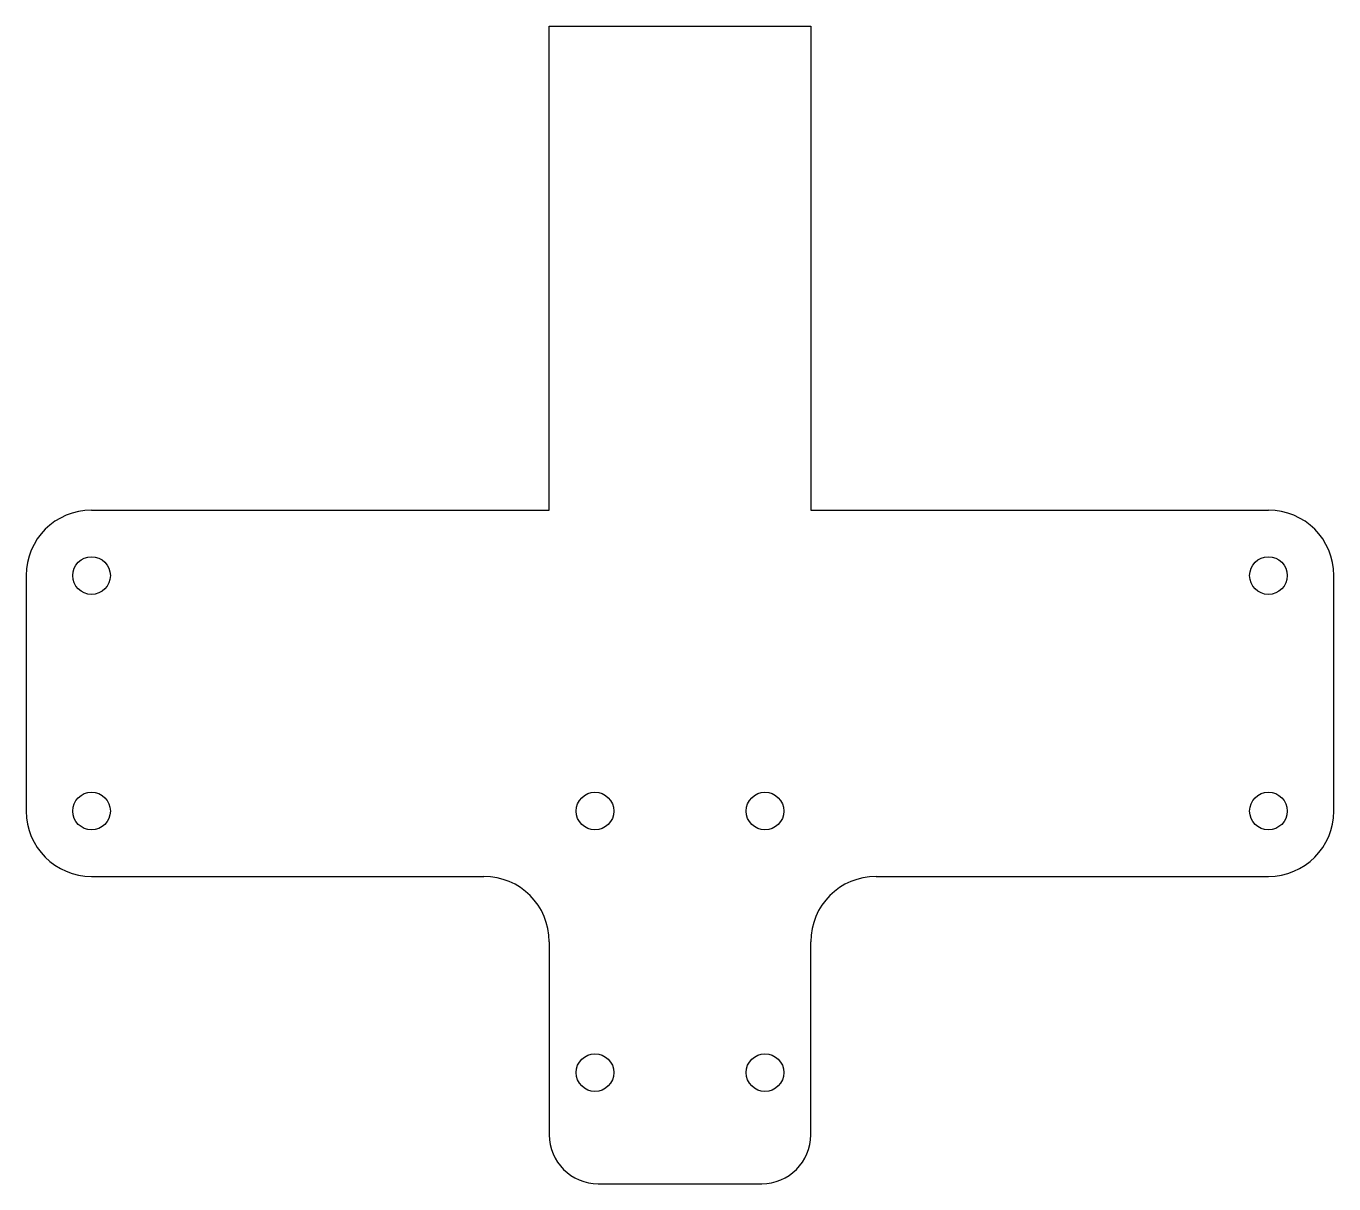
# Model space of a CAD drawing. Header units: inches. Extents: x 37.4 to 137.4, y 26.1 to 114.6.
import ezdxf

# ---------------------------------------------------------------- set-up
doc = ezdxf.new("R2010")
doc.units = ezdxf.units.IN
doc.header["$MEASUREMENT"] = 0

msp = doc.modelspace()

# ---------------------------------------------------------------- linework, layer by layer
for p, q in [((77.369, 77.639), (77.369, 114.639)), ((77.369, 114.639), (97.369, 114.639)), ((97.369, 114.639), (97.369, 77.639)), ((42.369, 77.639), (77.369, 77.639)), ((97.369, 77.639), (132.369, 77.639)), ((37.369, 72.639), (37.369, 54.639)), ((137.369, 54.639), (137.369, 72.639)), ((42.369, 49.639), (72.369, 49.639)), ((102.369, 49.639), (132.369, 49.639)), ((77.369, 44.639), (77.369, 29.889)), ((97.369, 29.889), (97.369, 44.639)), ((81.119, 26.139), (93.619, 26.139))]:
    msp.add_line(p, q)
for centre in [(42.369, 72.639), (132.369, 72.639), (42.369, 54.639), (80.869, 54.639), (93.869, 54.639), (132.369, 54.639), (80.869, 34.639), (93.869, 34.639)]:
    msp.add_circle(centre, 1.44)
for centre, radius, start, end in [((42.369, 72.639), 5, 90, 180), ((132.369, 72.639), 5, 0, 90), ((42.369, 54.639), 5, 180, 270), ((132.369, 54.639), 5, 270, 0), ((72.369, 44.639), 5, 0, 90), ((102.369, 44.639), 5, 90, 180), ((81.119, 29.889), 3.75, 180, 270), ((93.619, 29.889), 3.75, 270, 0)]:
    msp.add_arc(centre, radius, start, end)

doc.saveas('drawing.dxf')
